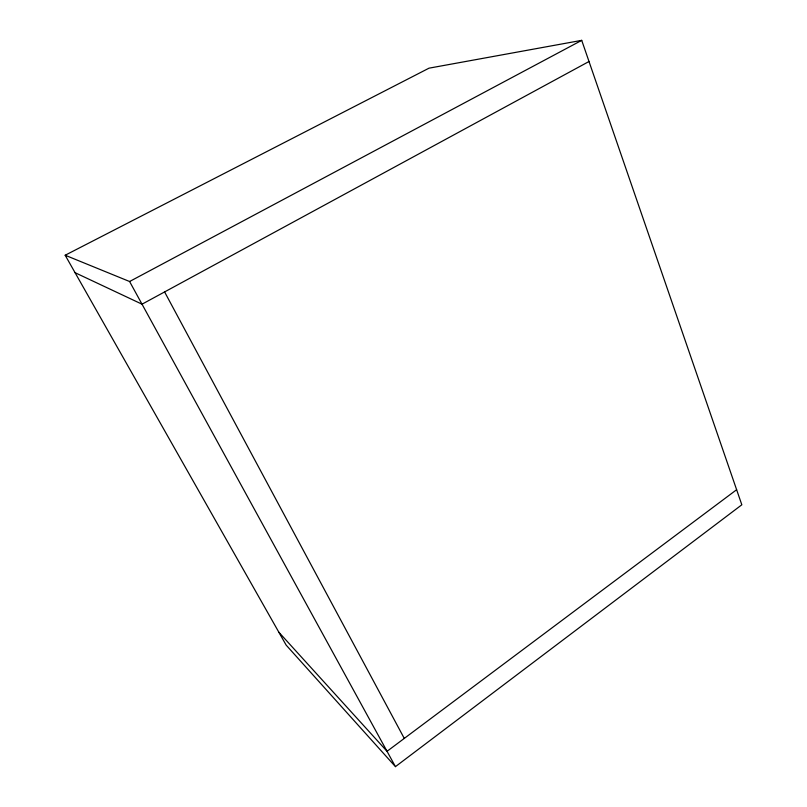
<?xml version="1.0" encoding="UTF-8"?>
<svg xmlns="http://www.w3.org/2000/svg" width="807" height="807" viewBox="0 0 807 807"><rect width="100%" height="100%" fill="white"/><g stroke="black" fill="none" stroke-linecap="round" stroke-linejoin="round"><path stroke-width="1.21" d="M395.44 766.65L741.825 504.789L581.716 40.35L429.011 68.171L65.175 255.234L286.142 645.096L395.44 766.65L129.594 281.512L65.175 255.234M736.63 489.718L387.037 751.317L278.849 632.224M589.009 61.503L142.022 304.189L75.061 272.685M129.594 281.512L581.716 40.35M164.598 291.932L404.277 738.415"/></g></svg>
